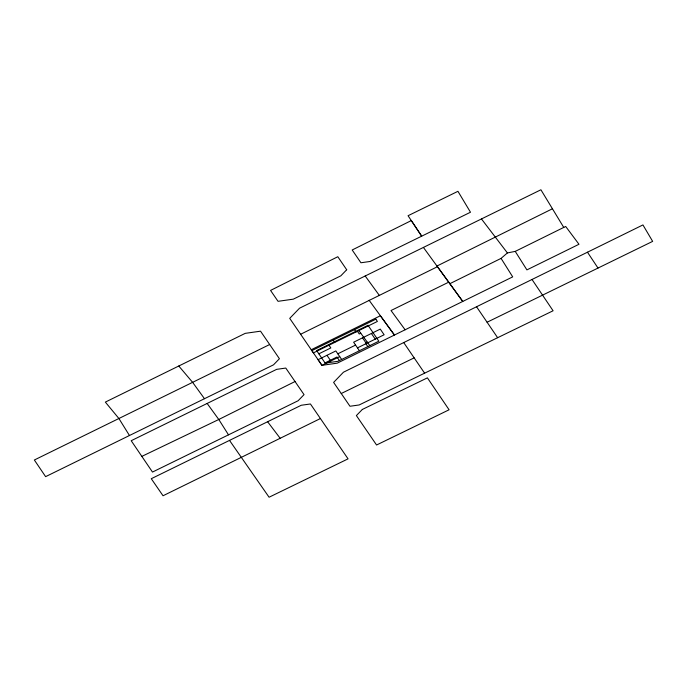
<?xml version="1.0" encoding="UTF-8"?>
<svg xmlns="http://www.w3.org/2000/svg" width="687" height="687" viewBox="0 0 687 687"><rect width="100%" height="100%" fill="white"/><g stroke="black" fill="none" stroke-linecap="round" stroke-linejoin="round"><path stroke-width="1.03" d="M449.83 283.697L501.072 258.389L507.401 252.928L515.241 251.39L565.693 226.47L578.978 244.271L526.912 269.888L515.241 251.39M295.041 381.525L285.783 368.06L276.629 369.357L131.2 440.711L152.488 472.063L298.124 400.744L304.04 394.639L295.041 381.525L218.784 419.491L141.84 456.383M436.958 266.041L552.442 208.771L563.752 227.431M552.442 208.771L540.909 189.775L299.558 308.188L289.725 318.364L321.945 365.338L337.24 363.165L512.7 276.878L501.072 258.389M269.673 344.522L34.35 459.998L45.617 476.649L273.503 364.84L279.42 358.726L260.528 331.177L245.225 333.358L105.351 402.101L118.903 418.503L129.465 435.515M300.648 334.243L437.456 266.702L462.763 301.438L423.407 247.423M311.254 349.735L380.375 315.762L394.45 335.041L369.091 300.245M448.688 282.177L391.023 310.524L405.124 329.786M318.854 353.822L330.816 347.94L328.987 345.252M360.769 333.221L359.249 333.968L357.42 331.28M337.806 353.805L355.574 345.072M325.02 362.899L336.991 357.017L339.412 360.581M367.27 342.126L365.415 343.045L367.837 346.609M339.713 356.613L321.945 365.347L318.09 359.67L335.857 350.937L341.662 359.473M357.48 347.88L384.127 334.775L380.272 329.107L353.625 342.212L359.43 350.739M320.417 418.538L163.034 495.765L151.277 478.71L301.25 405.261L310.43 403.973L348.06 458.856L269.081 497.225L229.51 440.393M487.092 322.237L652.65 241.377L642.938 224.932L343.457 372.208L333.616 382.41L341.25 393.514L414.149 357.867M178.775 366.008L192.609 382.333L204.486 398.709M481.458 218.938L507.401 252.928M267.604 421.724L280.167 438.28M358.846 330.576L369.829 345.63M365.192 275.985L379.241 295.264M207.148 403.449L218.784 419.491L228.496 434.837M403.716 342.573L424.609 373.178M341.25 393.514L349.966 406.257L359.146 404.969L553.087 310.773L532.013 279.489M476.546 306.763L497.637 337.712M371.392 333.478L375.248 339.146M362.504 337.841L366.36 343.509M354.544 329.648L356.089 331.924M333.221 340.134L334.767 342.401M326.969 355.308L330.825 360.976M587.471 252.206L598.008 268.076M346.695 269.759L340.812 275.848L293.297 299.163L278.029 301.318L270.558 290.421L337.806 256.723L346.695 269.759M362.35 409.443L356.381 415.575L376.57 445.004L449.092 409.787L427.4 377.859L362.35 409.443M411.324 220.57L352.191 249.974L360.933 262.769L370.121 261.464L470.483 212.231L457.946 191.312L408.061 215.718L421.689 236.173L411.324 220.57M375.866 319.172L311.898 350.61L313.444 352.878L377.403 321.439L375.866 319.172M368.017 325.303L316.63 350.559L325.174 363.122L337.927 361.31L378.829 341.199L368.017 325.303"/></g></svg>
